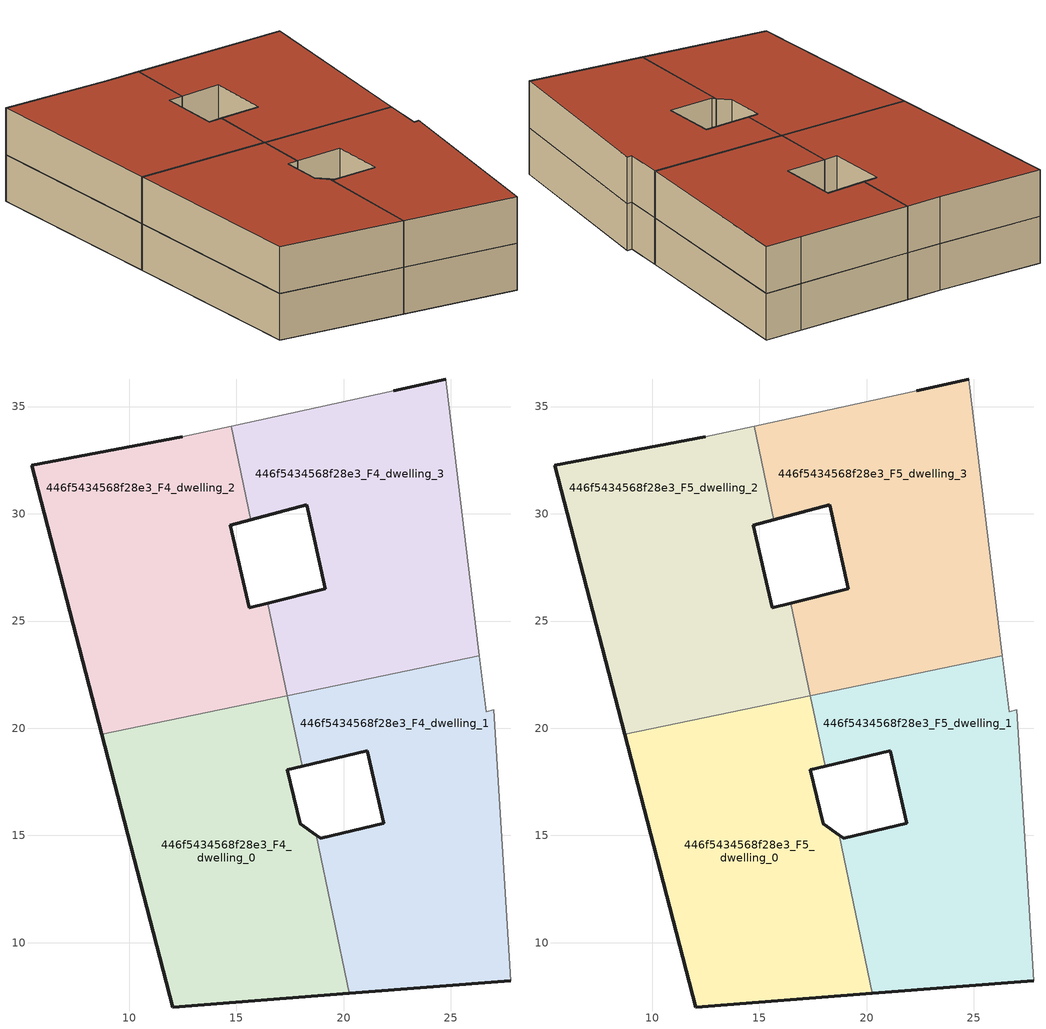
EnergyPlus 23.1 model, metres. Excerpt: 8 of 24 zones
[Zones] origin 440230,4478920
446f5434568f28e3_F4_dwelling_0
 floor to 446f5434568f28e3_F3_dwelling_0 (EU_floor_Construction): 20.27,7.64 18.73,15.02 17.98,15.54 17.38,18.06 18.07,18.22 17.38,21.52 8.72,19.72 12.03,7 z12
 wall outside (EU_wall_Construction): 18.07,18.22 17.38,18.06 17.98,15.54 18.73,15.02 / 20.27,7.64 12.03,7 8.72,19.72 z12:15
 wall to 446f5434568f28e3_F4_dwelling_1 (EU_wall_Construction): 17.38,21.52 18.07,18.22 / 18.73,15.02 20.27,7.64 z12:15
 wall to 446f5434568f28e3_F4_dwelling_2 (EU_wall_Construction): 8.72,19.72 17.37,21.52 z12:15
 wall to 446f5434568f28e3_F4_dwelling_3 (EU_wall_Construction): 17.37,21.52,13.5 17.37,21.52,12 17.38,21.52,12
446f5434568f28e3_F4_dwelling_1
 floor to 446f5434568f28e3_F3_dwelling_1 (EU_floor_Construction): 27.81,8.23 27.01,20.87 26.65,20.76 26.33,23.38 17.38,21.52 18.07,18.22 21.1,18.95 21.88,15.56 18.95,14.87 18.73,15.02 20.27,7.64 z12
 wall outside (EU_wall_Construction): 18.73,15.02 18.95,14.87 21.88,15.56 21.1,18.95 18.07,18.22 / 27.81,8.23 20.27,7.64 z12:15
 wall adiabatic (EU_wall_Construction): 26.33,23.38 26.65,20.76 27.01,20.87 27.81,8.23 z12:15
 wall to 446f5434568f28e3_F4_dwelling_3 (EU_wall_Construction): 17.38,21.52 26.33,23.38 z12:15
446f5434568f28e3_F4_dwelling_2
 floor to 446f5434568f28e3_F3_dwelling_2 (EU_floor_Construction): 17.37,21.52 16.47,25.84 15.6,25.62 14.72,29.47 15.66,29.72 14.76,34.09 12.47,33.6 5.45,32.26 8.72,19.72 z12
 wall outside (EU_wall_Construction): 15.66,29.72 14.72,29.47 15.6,25.62 16.47,25.84 / 8.72,19.72 5.45,32.26 12.47,33.6 z12:15
 wall adiabatic (EU_wall_Construction): 12.47,33.6 14.76,34.09 z12:15
 wall to 446f5434568f28e3_F4_dwelling_3 (EU_wall_Construction): 14.76,34.09 15.66,29.72 / 16.47,25.84 17.37,21.52 z12:15
446f5434568f28e3_F4_dwelling_3
 floor to 446f5434568f28e3_F3_dwelling_3 (EU_floor_Construction): 26.33,23.38 24.77,36.28 22.34,35.74 14.76,34.09 15.66,29.72 18.28,30.42 19.14,26.49 16.47,25.84 17.37,21.52 z12
 wall outside (EU_wall_Construction): 16.47,25.84 19.14,26.49 18.28,30.42 15.66,29.72 / 22.34,35.74 24.77,36.28 z12:15
 wall adiabatic (EU_wall_Construction): 14.76,34.09 22.34,35.74 / 24.77,36.28 26.33,23.38 z12:15
446f5434568f28e3_F5_dwelling_0
 floor to 446f5434568f28e3_F4_dwelling_0 (EU_floor_Construction): 20.27,7.64 18.73,15.02 17.98,15.54 17.38,18.06 18.07,18.22 17.38,21.52 8.72,19.72 12.03,7 z15
 wall outside (EU_wall_Construction): 18.07,18.22 17.38,18.06 17.98,15.54 18.73,15.02 / 20.27,7.64 12.03,7 8.72,19.72 z15:18
 wall to 446f5434568f28e3_F5_dwelling_1 (EU_wall_Construction): 17.38,21.52 18.07,18.22 / 18.73,15.02 20.27,7.64 z15:18
 wall to 446f5434568f28e3_F5_dwelling_2 (EU_wall_Construction): 8.72,19.72 17.37,21.52 z15:18
 wall to 446f5434568f28e3_F5_dwelling_3 (EU_wall_Construction): 17.37,21.52,16.5 17.37,21.52,15 17.38,21.52,15
 roof outside (EU_roof_Construction): 17.38,21.52 18.07,18.22 17.38,18.06 17.98,15.54 18.73,15.02 20.27,7.64 12.03,7 8.72,19.72 z18
446f5434568f28e3_F5_dwelling_1
 floor to 446f5434568f28e3_F4_dwelling_1 (EU_floor_Construction): 27.81,8.23 27.01,20.87 26.65,20.76 26.33,23.38 17.38,21.52 18.07,18.22 21.1,18.95 21.88,15.56 18.95,14.87 18.73,15.02 20.27,7.64 z15
 wall outside (EU_wall_Construction): 18.73,15.02 18.95,14.87 21.88,15.56 21.1,18.95 18.07,18.22 / 27.81,8.23 20.27,7.64 z15:18
 wall adiabatic (EU_wall_Construction): 26.33,23.38 26.65,20.76 27.01,20.87 27.81,8.23 z15:18
 wall to 446f5434568f28e3_F5_dwelling_3 (EU_wall_Construction): 17.38,21.52 26.33,23.38 z15:18
 roof outside (EU_roof_Construction): 26.33,23.38 26.65,20.76 27.01,20.87 27.81,8.23 20.27,7.64 18.73,15.02 18.95,14.87 21.88,15.56 21.1,18.95 18.07,18.22 17.38,21.52 z18
446f5434568f28e3_F5_dwelling_2
 floor to 446f5434568f28e3_F4_dwelling_2 (EU_floor_Construction): 17.37,21.52 16.47,25.84 15.6,25.62 14.72,29.47 15.66,29.72 14.76,34.09 12.47,33.6 5.45,32.26 8.72,19.72 z15
 wall outside (EU_wall_Construction): 15.66,29.72 14.72,29.47 15.6,25.62 16.47,25.84 / 8.72,19.72 5.45,32.26 12.47,33.6 z15:18
 wall adiabatic (EU_wall_Construction): 12.47,33.6 14.76,34.09 z15:18
 wall to 446f5434568f28e3_F5_dwelling_3 (EU_wall_Construction): 14.76,34.09 15.66,29.72 / 16.47,25.84 17.37,21.52 z15:18
 roof outside (EU_roof_Construction): 14.76,34.09 15.66,29.72 14.72,29.47 15.6,25.62 16.47,25.84 17.37,21.52 8.72,19.72 5.45,32.26 12.47,33.6 z18
446f5434568f28e3_F5_dwelling_3
 floor to 446f5434568f28e3_F4_dwelling_3 (EU_floor_Construction): 26.33,23.38 24.77,36.28 22.34,35.74 14.76,34.09 15.66,29.72 18.28,30.42 19.14,26.49 16.47,25.84 17.37,21.52 z15
 wall outside (EU_wall_Construction): 16.47,25.84 19.14,26.49 18.28,30.42 15.66,29.72 / 22.34,35.74 24.77,36.28 z15:18
 wall adiabatic (EU_wall_Construction): 14.76,34.09 22.34,35.74 / 24.77,36.28 26.33,23.38 z15:18
 roof outside (EU_roof_Construction): 24.77,36.28 26.33,23.38 17.37,21.52 16.47,25.84 19.14,26.49 18.28,30.42 15.66,29.72 14.76,34.09 22.34,35.74 z18
[Building]
EU S2 Campaign: North Axis=0; Terrain=City; Solar Distribution=FullExterior
[Site:Location]
Madrid: Latitude=40.5; Longitude=-3.5; Time Zone=1; Elevation=609
[SizingPeriod:WeatherFileDays]
AnnualSizingPeriod: Begin Month=1; Begin Day of Month=1; End Month=12; End Day of Month=31; Day of Week for Start Day=Monday; Use Weather File Daylight Saving Period=No; Use Weather File Rain and Snow Indicators=No
[MATERIAL]
EU_InternalMass_Material: Roughness=MediumRough; Thickness=0.1; Conductivity=1; Density=1800; Specific Heat=900; Thermal Absorptance=0.9; Solar Absorptance=0.7; Visible Absorptance=0.7
[MATERIAL:NOMASS] Roughness=MediumRough; Thermal Absorptance=0.9; Solar Absorptance=0.7; Visible Absorptance=0.7
Name | Thermal Resistance
EU_wall_NoMass | 0.609216
EU_roof_NoMass | 0.513268
EU_floor_NoMass | 0.568163
[CONSTRUCTION]
EU_wall_Construction: EU_wall_NoMass
EU_roof_Construction: EU_roof_NoMass
EU_floor_Construction: EU_floor_NoMass
EU_InternalMass_Construction: EU_InternalMass_Material
[ZONE] Type=1; Multiplier=1; Ceiling Height=autocalculate; Floor Area=autocalculate; Part of Total Floor Area=Yes
Name | Volume
446f5434568f28e3_F4_dwelling_0; 446f5434568f28e3_F5_dwelling_0 | 342.585
446f5434568f28e3_F4_dwelling_1; 446f5434568f28e3_F5_dwelling_1 | 342.582
446f5434568f28e3_F4_dwelling_2; 446f5434568f28e3_F5_dwelling_2 | 342.583
446f5434568f28e3_F4_dwelling_3; 446f5434568f28e3_F5_dwelling_3 | 342.594
[INTERNALMASS] Construction=EU_InternalMass_Construction
Name | Zone or ZoneList | Surface Area
446f5434568f28e3_F4_dwelling_0_EU_InternalMass | 446f5434568f28e3_F4_dwelling_0 | 114.195
446f5434568f28e3_F4_dwelling_1_EU_InternalMass | 446f5434568f28e3_F4_dwelling_1 | 114.194
446f5434568f28e3_F4_dwelling_2_EU_InternalMass | 446f5434568f28e3_F4_dwelling_2 | 114.195
446f5434568f28e3_F4_dwelling_3_EU_InternalMass | 446f5434568f28e3_F4_dwelling_3 | 114.198
446f5434568f28e3_F5_dwelling_0_EU_InternalMass | 446f5434568f28e3_F5_dwelling_0 | 114.195
446f5434568f28e3_F5_dwelling_1_EU_InternalMass | 446f5434568f28e3_F5_dwelling_1 | 114.194
446f5434568f28e3_F5_dwelling_2_EU_InternalMass | 446f5434568f28e3_F5_dwelling_2 | 114.195
446f5434568f28e3_F5_dwelling_3_EU_InternalMass | 446f5434568f28e3_F5_dwelling_3 | 114.198
[OTHEREQUIPMENT] Fuel Type=Electricity; Design Level Calculation Method=Watts/Area; Power per Zone Floor Area=1; Fraction Latent=0; Fraction Radiant=0; Fraction Lost=0; Carbon Dioxide Generation Rate=0; EndUse Subcategory=EU_Step8_InternalGains
Name | Zone or ZoneList or Space or SpaceList | Schedule
EU_Step8_InternalGain_446f5434568f28e3_F4_dwelling_0_f000 | 446f5434568f28e3_F4_dwelling_0 | EU_Step8_GainSchedule_446f5434568f28e3_F4_dwelling_0_f000
EU_Step8_InternalGain_446f5434568f28e3_F4_dwelling_1_f000 | 446f5434568f28e3_F4_dwelling_1 | EU_Step8_GainSchedule_446f5434568f28e3_F4_dwelling_1_f000
EU_Step8_InternalGain_446f5434568f28e3_F4_dwelling_2_f000 | 446f5434568f28e3_F4_dwelling_2 | EU_Step8_GainSchedule_446f5434568f28e3_F4_dwelling_2_f000
EU_Step8_InternalGain_446f5434568f28e3_F4_dwelling_3_f000 | 446f5434568f28e3_F4_dwelling_3 | EU_Step8_GainSchedule_446f5434568f28e3_F4_dwelling_3_f000
EU_Step8_InternalGain_446f5434568f28e3_F5_dwelling_0_f000 | 446f5434568f28e3_F5_dwelling_0 | EU_Step8_GainSchedule_446f5434568f28e3_F5_dwelling_0_f000
EU_Step8_InternalGain_446f5434568f28e3_F5_dwelling_1_f000 | 446f5434568f28e3_F5_dwelling_1 | EU_Step8_GainSchedule_446f5434568f28e3_F5_dwelling_1_f000
EU_Step8_InternalGain_446f5434568f28e3_F5_dwelling_2_f000 | 446f5434568f28e3_F5_dwelling_2 | EU_Step8_GainSchedule_446f5434568f28e3_F5_dwelling_2_f000
EU_Step8_InternalGain_446f5434568f28e3_F5_dwelling_3_f000 | 446f5434568f28e3_F5_dwelling_3 | EU_Step8_GainSchedule_446f5434568f28e3_F5_dwelling_3_f000
[ZONEVENTILATION:DESIGNFLOWRATE] Schedule=EU_AlwaysOn; Design Flow Rate Calculation Method=AirChanges/Hour; Air Changes per Hour=0.752966; Ventilation Type=Natural; Fan Pressure Rise=0; Fan Total Efficiency=1; Constant Term Coefficient=1; Temperature Term Coefficient=0; Velocity Term Coefficient=0; Velocity Squared Term Coefficient=0; Minimum Indoor Temperature=-100; Maximum Indoor Temperature=100; Delta Temperature=-100; Minimum Outdoor Temperature=-100; Maximum Outdoor Temperature=100; Maximum Wind Speed=40
Name | Zone or ZoneList or Space or SpaceList
EU_ConstantAir_446f5434568f28e3_F4_dwelling_0 | 446f5434568f28e3_F4_dwelling_0
EU_ConstantAir_446f5434568f28e3_F4_dwelling_1 | 446f5434568f28e3_F4_dwelling_1
EU_ConstantAir_446f5434568f28e3_F4_dwelling_2 | 446f5434568f28e3_F4_dwelling_2
EU_ConstantAir_446f5434568f28e3_F4_dwelling_3 | 446f5434568f28e3_F4_dwelling_3
EU_ConstantAir_446f5434568f28e3_F5_dwelling_0 | 446f5434568f28e3_F5_dwelling_0
EU_ConstantAir_446f5434568f28e3_F5_dwelling_1 | 446f5434568f28e3_F5_dwelling_1
EU_ConstantAir_446f5434568f28e3_F5_dwelling_2 | 446f5434568f28e3_F5_dwelling_2
EU_ConstantAir_446f5434568f28e3_F5_dwelling_3 | 446f5434568f28e3_F5_dwelling_3
[HVACTEMPLATE:THERMOSTAT] Constant Heating Setpoint=20; Constant Cooling Setpoint=50
EU_HeatOnly_446f5434568f28e3_F0_dwelling_2; EU_HeatOnly_446f5434568f28e3_F0_dwelling_3; EU_HeatOnly_446f5434568f28e3_F1_dwelling_0; EU_HeatOnly_446f5434568f28e3_F1_dwelling_1; EU_HeatOnly_446f5434568f28e3_F1_dwelling_2; EU_HeatOnly_446f5434568f28e3_F1_dwelling_3; EU_HeatOnly_446f5434568f28e3_F2_dwelling_0; EU_HeatOnly_446f5434568f28e3_F2_dwelling_1; EU_HeatOnly_446f5434568f28e3_F2_dwelling_2; EU_HeatOnly_446f5434568f28e3_F2_dwelling_3; EU_HeatOnly_446f5434568f28e3_F3_dwelling_0; EU_HeatOnly_446f5434568f28e3_F3_dwelling_1; EU_HeatOnly_446f5434568f28e3_F3_dwelling_2; EU_HeatOnly_446f5434568f28e3_F3_dwelling_3; EU_HeatOnly_446f5434568f28e3_F4_dwelling_0; EU_HeatOnly_446f5434568f28e3_F4_dwelling_1; EU_HeatOnly_446f5434568f28e3_F4_dwelling_2; EU_HeatOnly_446f5434568f28e3_F4_dwelling_3; EU_HeatOnly_446f5434568f28e3_F5_dwelling_0; EU_HeatOnly_446f5434568f28e3_F5_dwelling_1; EU_HeatOnly_446f5434568f28e3_F5_dwelling_2; EU_HeatOnly_446f5434568f28e3_F5_dwelling_3
[HVACTEMPLATE:ZONE:IDEALLOADSAIRSYSTEM] System Availability Schedule=EU_AlwaysOn; Maximum Heating Supply Air Temperature=50; Minimum Cooling Supply Air Temperature=13; Maximum Heating Supply Air Humidity Ratio=0.0156; Minimum Cooling Supply Air Humidity Ratio=0.0077; Heating Limit=NoLimit; Cooling Limit=NoLimit; Heating Availability Schedule=EU_AlwaysOn; Cooling Availability Schedule=EU_CoolingOff; Dehumidification Control Type=ConstantSensibleHeatRatio; Cooling Sensible Heat Ratio=0.7; Dehumidification Setpoint=60; Humidification Control Type=None; Humidification Setpoint=30; Outdoor Air Method=None; Outdoor Air Flow Rate per Person=0.00944; Outdoor Air Flow Rate per Zone Floor Area=0; Outdoor Air Flow Rate per Zone=0; Demand Controlled Ventilation Type=None; Outdoor Air Economizer Type=NoEconomizer; Heat Recovery Type=None; Sensible Heat Recovery Effectiveness=0.7; Latent Heat Recovery Effectiveness=0.65
Name | Template Thermostat
446f5434568f28e3_F4_dwelling_0 | EU_HeatOnly_446f5434568f28e3_F4_dwelling_0
446f5434568f28e3_F4_dwelling_1 | EU_HeatOnly_446f5434568f28e3_F4_dwelling_1
446f5434568f28e3_F4_dwelling_2 | EU_HeatOnly_446f5434568f28e3_F4_dwelling_2
446f5434568f28e3_F4_dwelling_3 | EU_HeatOnly_446f5434568f28e3_F4_dwelling_3
446f5434568f28e3_F5_dwelling_0 | EU_HeatOnly_446f5434568f28e3_F5_dwelling_0
446f5434568f28e3_F5_dwelling_1 | EU_HeatOnly_446f5434568f28e3_F5_dwelling_1
446f5434568f28e3_F5_dwelling_2 | EU_HeatOnly_446f5434568f28e3_F5_dwelling_2
446f5434568f28e3_F5_dwelling_3 | EU_HeatOnly_446f5434568f28e3_F5_dwelling_3
[SIZING:ZONE] Zone Cooling Design Supply Air Temperature Input Method=SupplyAirTemperature; Zone Cooling Design Supply Air Temperature=13; Zone Heating Design Supply Air Temperature Input Method=SupplyAirTemperature; Zone Heating Design Supply Air Temperature=50; Zone Cooling Design Supply Air Humidity Ratio=0.008; Zone Heating Design Supply Air Humidity Ratio=0.008; Cooling Design Air Flow Method=DesignDay; Cooling Design Air Flow Rate=0; Cooling Minimum Air Flow per Zone Floor Area=0.000762; Cooling Minimum Air Flow=0; Cooling Minimum Air Flow Fraction=0.2; Heating Design Air Flow Method=DesignDay; Heating Design Air Flow Rate=0; Heating Maximum Air Flow per Zone Floor Area=0.002032; Heating Maximum Air Flow=0.141576; Heating Maximum Air Flow Fraction=0.3; Account for Dedicated Outdoor Air System=No; Dedicated Outdoor Air System Control Strategy=NeutralSupplyAir; Dedicated Outdoor Air Low Setpoint Temperature for Design=autosize; Dedicated Outdoor Air High Setpoint Temperature for Design=autosize; Zone Load Sizing Method=Sensible Load Only No Latent Load; Zone Latent Cooling Design Supply Air Humidity Ratio Input Method=HumidityRatioDifference; Zone Cooling Design Supply Air Humidity Ratio Difference=0.005; Zone Latent Heating Design Supply Air Humidity Ratio Input Method=HumidityRatioDifference; Zone Humidification Design Supply Air Humidity Ratio Difference=0.005
446f5434568f28e3_F4_dwelling_0; 446f5434568f28e3_F4_dwelling_1; 446f5434568f28e3_F4_dwelling_2; 446f5434568f28e3_F4_dwelling_3; 446f5434568f28e3_F5_dwelling_0; 446f5434568f28e3_F5_dwelling_1; 446f5434568f28e3_F5_dwelling_2; 446f5434568f28e3_F5_dwelling_3
[SCHEDULE:CONSTANT]
Name | Hourly Value
EU_AlwaysOn | 1
EU_CoolingOff | 0
[SCHEDULE:FILE] Column Number=1; Rows to Skip at Top=0; Number of Hours of Data=8760; Column Separator=Comma; Interpolate to Timestep=No; Minutes per Item=60; Adjust Schedule for Daylight Savings=Yes
Name | File
EU_Step8_GainSchedule_446f5434568f28e3_F4_dwelling_0_f000 | ../../schedules/446f5434568f28e3/446f5434568f28e3_F4_dwelling_0_f000_gain.csv
EU_Step8_GainSchedule_446f5434568f28e3_F4_dwelling_1_f000 | ../../schedules/446f5434568f28e3/446f5434568f28e3_F4_dwelling_1_f000_gain.csv
EU_Step8_GainSchedule_446f5434568f28e3_F4_dwelling_2_f000 | ../../schedules/446f5434568f28e3/446f5434568f28e3_F4_dwelling_2_f000_gain.csv
EU_Step8_GainSchedule_446f5434568f28e3_F4_dwelling_3_f000 | ../../schedules/446f5434568f28e3/446f5434568f28e3_F4_dwelling_3_f000_gain.csv
EU_Step8_GainSchedule_446f5434568f28e3_F5_dwelling_0_f000 | ../../schedules/446f5434568f28e3/446f5434568f28e3_F5_dwelling_0_f000_gain.csv
EU_Step8_GainSchedule_446f5434568f28e3_F5_dwelling_1_f000 | ../../schedules/446f5434568f28e3/446f5434568f28e3_F5_dwelling_1_f000_gain.csv
EU_Step8_GainSchedule_446f5434568f28e3_F5_dwelling_2_f000 | ../../schedules/446f5434568f28e3/446f5434568f28e3_F5_dwelling_2_f000_gain.csv
EU_Step8_GainSchedule_446f5434568f28e3_F5_dwelling_3_f000 | ../../schedules/446f5434568f28e3/446f5434568f28e3_F5_dwelling_3_f000_gain.csv
